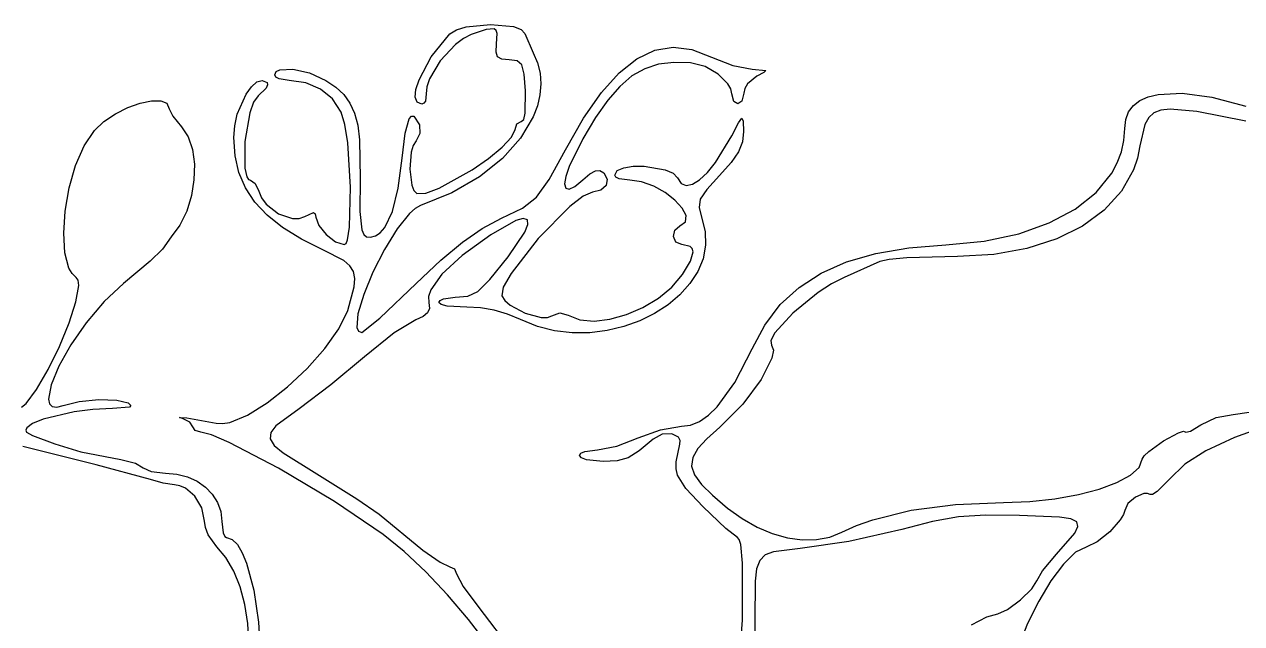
# Model space of a CAD drawing. Extents: x 56 to 1033, y 17 to 979.
# Drawn here: x 395.6 to 518, y 889.3 to 949.5 of the extents above; entities that cross this region are included whole.
import ezdxf

# ---------------------------------------------------------------- set-up
doc = ezdxf.new("R2010")
doc.units = 0

msp = doc.modelspace()

# ---------------------------------------------------------------- linework, layer by layer
at = {"layer": 'Layer 1'}
for p, q in [((440.013856, 949.298264), (442.462892, 949.546963)), ((442.462892, 949.546963), (444.753631, 949.329284)), ((436.506126, 946.262921), (438.37429, 948.589497)), ((438.37429, 948.589497), (439.032403, 949.000995)), ((439.032403, 949.000995), (440.013856, 949.298264)), ((440.52499, 948.528417), (439.737982, 948.127755)), ((442.037064, 949.02853), (440.52499, 948.528417)), ((442.836975, 949.085231), (442.037064, 949.02853)), ((443.029042, 948.925307), (442.836975, 949.085231)), ((443.114076, 948.628138), (443.029042, 948.925307)), ((443.05772, 947.586874), (443.114076, 948.628138)), ((444.753631, 949.329284), (445.53721, 949.043581)), ((445.53721, 949.043581), (445.9183, 948.638917)), ((445.9183, 948.638917), (446.74032, 946.697517)), ((438.927895, 947.514266), (437.411736, 945.877511)), ((439.737982, 948.127755), (438.927895, 947.514266)), ((443.013739, 946.758124), (443.05772, 947.586874)), ((457.163616, 946.091995), (458.9628, 946.946665)), ((458.9628, 946.946665), (460.800683, 947.249899)), ((460.800683, 947.249899), (462.695209, 947.013092)), ((462.695209, 947.013092), (464.66432, 946.247637)), ((435.27559, 943.973953), (436.506126, 946.262921)), ((437.411736, 945.877511), (436.323004, 944.075563)), ((443.168405, 946.267994), (443.013739, 946.758124)), ((443.588548, 946.032306), (443.168405, 946.267994)), ((444.341, 945.966884), (443.588548, 946.032306)), ((445.149219, 945.877482), (444.341, 945.966884)), ((445.614444, 945.479187), (445.149219, 945.877482)), ((446.74032, 946.697517), (447.179605, 945.679215)), ((455.385189, 944.674495), (457.163616, 946.091995)), ((460.872696, 945.712533), (459.35186, 945.526717)), ((462.56703, 945.666978), (460.872696, 945.712533)), ((464.66432, 946.247637), (466.822177, 945.403837)), ((420.77781, 944.480357), (420.916361, 944.791533)), ((420.916361, 944.791533), (421.298609, 944.982563)), ((421.298609, 944.982563), (422.593764, 945.026287)), ((422.593764, 945.026287), (424.262409, 944.655734)), ((424.262409, 944.655734), (425.90368, 943.915107)), ((445.855634, 944.54811), (445.614444, 945.479187)), ((445.99175, 942.860364), (445.855634, 944.54811)), ((447.179605, 945.679215), (447.435565, 944.627429)), ((447.435565, 944.627429), (447.514706, 943.550986)), ((453.609576, 942.682774), (455.385189, 944.674495)), ((457.966284, 945.082647), (456.677731, 944.353444)), ((459.35186, 945.526717), (457.966284, 945.082647)), ((464.015874, 945.294726), (462.56703, 945.666978)), ((465.344315, 944.537397), (464.015874, 945.294726)), ((466.319251, 943.569586), (465.344315, 944.537397)), ((466.822177, 945.403837), (468.76516, 945.029587)), ((468.76516, 945.029587), (470.116787, 944.905378)), ((469.934035, 944.709628), (469.22968, 944.350498)), ((470.116787, 944.905378), (469.934035, 944.709628)), ((417.888534, 942.53657), (418.427762, 943.277044)), ((418.427762, 943.277044), (418.984827, 943.755831)), ((418.984827, 943.755831), (419.522514, 943.911788)), ((419.522514, 943.911788), (420.00361, 943.683771)), ((420.060469, 943.453826), (419.913261, 943.129797)), ((420.00361, 943.683771), (420.060469, 943.453826)), ((420.891831, 944.251627), (420.77781, 944.480357)), ((421.202281, 944.064312), (420.891831, 944.251627)), ((422.2228, 943.891261), (421.202281, 944.064312)), ((423.897943, 943.671528), (422.2228, 943.891261)), ((425.37536, 943.040781), (423.897943, 943.671528)), ((425.90368, 943.915107), (426.907215, 943.227626)), ((434.963058, 943.001862), (435.27559, 943.973953)), ((436.323004, 944.075563), (436.047201, 943.255584)), ((447.514706, 943.550986), (447.423533, 942.458712)), ((455.447966, 943.312225), (454.238752, 941.93211)), ((456.677731, 944.353444), (455.447966, 943.312225)), ((466.60131, 943.06131), (466.319251, 943.569586)), ((468.293602, 943.579395), (468.008844, 943.09606)), ((469.22968, 944.350498), (468.293602, 943.579395)), ((417.012439, 940.515137), (417.888534, 942.53657)), ((419.12233, 942.371701), (418.654187, 941.737915)), ((419.913261, 943.129797), (419.12233, 942.371701)), ((426.584689, 942.041702), (425.37536, 943.040781)), ((426.907215, 943.227626), (427.71189, 942.483656)), ((427.71189, 942.483656), (428.335264, 941.632652)), ((434.886284, 942.22912), (434.963058, 943.001862)), ((435.070718, 941.719043), (434.886284, 942.22912)), ((436.00819, 942.565837), (435.937135, 941.837772)), ((436.047201, 943.255584), (436.00819, 942.565837)), ((445.953155, 940.607432), (445.99175, 942.860364)), ((447.423533, 942.458712), (447.168553, 941.359435)), ((451.818834, 940.105435), (453.609576, 942.682774)), ((466.70758, 942.565888), (466.60131, 943.06131)), ((466.905049, 941.796076), (466.70758, 942.565888)), ((467.90426, 942.623108), (467.720775, 941.835088)), ((468.008844, 943.09606), (467.90426, 942.623108)), ((507.730169, 941.883498), (508.55828, 942.260378)), ((508.55828, 942.260378), (509.547148, 942.508287)), ((509.547148, 942.508287), (511.973201, 942.619009)), ((511.973201, 942.619009), (514.940416, 942.219302)), ((514.940416, 942.219302), (518.380878, 941.312805)), ((404.753149, 940.551294), (405.998282, 941.173794)), ((405.998282, 941.173794), (407.238404, 941.618907)), ((407.238404, 941.618907), (408.374793, 941.858202)), ((408.374793, 941.858202), (409.308726, 941.863248)), ((409.308726, 941.863248), (409.941483, 941.605614)), ((409.941483, 941.605614), (410.17434, 941.056869)), ((410.17434, 941.056869), (410.538172, 940.328735)), ((418.654187, 941.737915), (418.262208, 940.649461)), ((427.45557, 940.716971), (426.584689, 942.041702)), ((428.335264, 941.632652), (428.794896, 940.624073)), ((435.54181, 941.534947), (435.070718, 941.719043)), ((435.772334, 941.616291), (435.54181, 941.534947)), ((435.937135, 941.837772), (435.772334, 941.616291)), ((447.168553, 941.359435), (446.756271, 940.261983)), ((454.238752, 941.93211), (453.011852, 940.186218)), ((467.315242, 941.555943), (466.905049, 941.796076)), ((467.720775, 941.835088), (467.315242, 941.555943)), ((506.590179, 940.741004), (507.071306, 941.377191)), ((507.071306, 941.377191), (507.730169, 941.883498)), ((509.830612, 940.919234), (509.127426, 940.65076)), ((510.758481, 941.013801), (509.830612, 940.919234)), ((513.45421, 940.781038), (510.758481, 941.013801)), ((402.64274, 938.887859), (403.601728, 939.779839)), ((403.601728, 939.779839), (404.753149, 940.551294)), ((410.538172, 940.328735), (411.41295, 939.249369)), ((416.749999, 939.356465), (417.012439, 940.515137)), ((418.262208, 940.649461), (417.766954, 937.773283)), ((427.823416, 939.465815), (427.45557, 940.716971)), ((428.794896, 940.624073), (429.108347, 939.407375)), ((433.868322, 938.610594), (434.272897, 940.035795)), ((434.272897, 940.035795), (434.507069, 940.324046)), ((434.507069, 940.324046), (434.759152, 940.322971)), ((434.759152, 940.322971), (435.30702, 939.433557)), ((445.112165, 939.536737), (445.54994, 939.767694)), ((446.756271, 940.261983), (445.485829, 938.107857)), ((445.54994, 939.767694), (445.793562, 939.98595)), ((445.793562, 939.98595), (445.953155, 940.607432)), ((449.99502, 936.931087), (451.818834, 940.105435)), ((453.011852, 940.186218), (451.72903, 938.047668)), ((466.6984, 938.328543), (467.368715, 939.641868)), ((467.368715, 939.641868), (467.715311, 940.124754)), ((467.715311, 940.124754), (467.849029, 939.817801)), ((467.849029, 939.817801), (467.88071, 938.761609)), ((506.19509, 939.077166), (506.295277, 939.97448)), ((506.295277, 939.97448), (506.590179, 940.741004)), ((508.60744, 940.183422), (508.229169, 939.492263)), ((509.127426, 940.65076), (508.60744, 940.183422)), ((518.385967, 939.813552), (513.45421, 940.781038)), ((401.608024, 937.338022), (402.64274, 938.887859)), ((411.41295, 939.249369), (412.080094, 938.239235)), ((416.65425, 938.180681), (416.749999, 939.356465)), ((428.107284, 937.638282), (427.823416, 939.465815)), ((429.108347, 939.407375), (429.293174, 937.932015)), ((433.56549, 936.085937), (433.868322, 938.610594)), ((435.361164, 938.585519), (434.99398, 937.843047)), ((435.30702, 939.433557), (435.361164, 938.585519)), ((444.574991, 938.199068), (444.93008, 938.981447)), ((444.93008, 938.981447), (445.112165, 939.536737)), ((467.88071, 938.761609), (467.770947, 937.737509)), ((506.110901, 937.879061), (506.19509, 939.077166)), ((508.229169, 939.492263), (507.73183, 937.338658)), ((400.761077, 935.353216), (401.608024, 937.338022)), ((412.080094, 938.239235), (412.504425, 936.960769)), ((416.77985, 936.340109), (416.65425, 938.180681)), ((417.766954, 937.773283), (417.757, 935.072634)), ((428.402361, 933.170359), (428.107284, 937.638282)), ((429.293174, 937.932015), (429.3472, 934.003137)), ((434.699305, 937.368485), (434.493407, 936.677762)), ((434.99398, 937.843047), (434.699305, 937.368485)), ((442.250921, 936.052984), (443.624534, 937.185449)), ((443.624534, 937.185449), (444.574991, 938.199068)), ((445.485829, 938.107857), (443.664254, 936.066951)), ((451.72903, 938.047668), (450.365438, 935.268284)), ((465.079844, 935.646126), (466.6984, 938.328543)), ((467.770947, 937.737509), (467.37482, 936.73355)), ((505.862069, 936.72629), (506.110901, 937.879061)), ((507.73183, 937.338658), (507.470585, 936.106834)), ((412.504425, 936.960769), (412.693496, 935.494533)), ((417.16535, 934.653693), (416.77985, 936.340109)), ((433.186728, 933.067019), (433.56549, 936.085937)), ((434.493407, 936.677762), (434.3437, 934.972668)), ((440.626365, 934.914068), (442.250921, 936.052984)), ((443.664254, 936.066951), (441.343595, 934.209882)), ((448.348167, 933.931524), (449.99502, 936.931087)), ((467.37482, 936.73355), (466.632342, 935.639091)), ((505.454196, 935.622496), (505.862069, 936.72629)), ((507.470585, 936.106834), (507.067906, 934.932302)), ((400.123402, 933.108421), (400.761077, 935.353216)), ((412.693496, 935.494533), (412.654855, 933.921093)), ((417.757, 935.072634), (417.971647, 934.203592)), ((434.3437, 934.972668), (434.536383, 933.377441)), ((437.313279, 933.066454), (440.626365, 934.914068)), ((450.365438, 935.268284), (450.024446, 934.24822)), ((452.441358, 934.500981), (453.007355, 934.814929)), ((453.007355, 934.814929), (453.461917, 934.852924)), ((453.461917, 934.852924), (453.84094, 934.627347)), ((454.94439, 934.397261), (455.192687, 934.839777)), ((455.192687, 934.839777), (455.851901, 935.13293)), ((455.851901, 935.13293), (456.793516, 935.282835)), ((456.793516, 935.282835), (457.889015, 935.295609)), ((457.889015, 935.295609), (460.027604, 934.934222)), ((460.027604, 934.934222), (460.813662, 934.572292)), ((464.261664, 934.655007), (465.079844, 935.646126)), ((466.632342, 935.639091), (465.48353, 934.343489)), ((504.892884, 934.571325), (505.454196, 935.622496)), ((507.067906, 934.932302), (505.858423, 932.767351)), ((412.654855, 933.921093), (412.396054, 932.321012)), ((417.823799, 933.105036), (417.16535, 934.653693)), ((417.971647, 934.203592), (418.140462, 933.962096)), ((418.140462, 933.962096), (418.35278, 933.876981)), ((418.35278, 933.876981), (418.806204, 933.548518)), ((418.806204, 933.548518), (419.16557, 932.758811)), ((429.3472, 934.003137), (429.32154, 930.715803)), ((441.343595, 934.209882), (438.575901, 932.607265)), ((447.096881, 932.178917), (448.348167, 933.931524)), ((450.024446, 934.24822), (449.910672, 933.509726)), ((449.910672, 933.509726), (450.024131, 933.079163)), ((450.932797, 933.247286), (451.72803, 933.898698)), ((451.72803, 933.898698), (452.441358, 934.500981)), ((453.84094, 934.627347), (454.19192, 933.981449)), ((454.19192, 933.981449), (454.068566, 933.35629)), ((455.062905, 934.195209), (454.94439, 934.397261)), ((455.385591, 934.02975), (455.062905, 934.195209)), ((456.44633, 933.876897), (455.385591, 934.02975)), ((457.649799, 933.710836), (456.44633, 933.876897)), ((458.868255, 933.266578), (457.649799, 933.710836)), ((460.813662, 934.572292), (461.23954, 934.097693)), ((461.23954, 934.097693), (461.604977, 933.547935)), ((461.604977, 933.547935), (462.118853, 933.351222)), ((462.118853, 933.351222), (462.752223, 933.48512)), ((462.752223, 933.48512), (463.476141, 933.927193)), ((463.476141, 933.927193), (464.261664, 934.655007)), ((465.48353, 934.343489), (464.194853, 932.932362)), ((503.332352, 932.641427), (504.892884, 934.571325)), ((399.7165, 930.778619), (400.123402, 933.108421)), ((412.396054, 932.321012), (411.924642, 930.774855)), ((418.768246, 931.677738), (417.823799, 933.105036)), ((419.16557, 932.758811), (419.446568, 932.08891)), ((428.299355, 929.145741), (428.402361, 933.170359)), ((432.599201, 930.71836), (433.186728, 933.067019)), ((434.536383, 933.377441), (434.758472, 932.824052)), ((434.758472, 932.824052), (435.06298, 932.541757)), ((435.06298, 932.541757), (435.969174, 932.582544)), ((438.575901, 932.607265), (435.41322, 931.329717)), ((435.969174, 932.582544), (437.313279, 933.066454)), ((450.024131, 933.079163), (450.364835, 932.982896)), ((450.364835, 932.982896), (450.932797, 933.247286)), ((451.759814, 932.287238), (450.425884, 931.247038)), ((452.70101, 932.683637), (451.759814, 932.287238)), ((453.546416, 932.880732), (452.70101, 932.683637)), ((454.068566, 933.35629), (453.546416, 932.880732)), ((460.012569, 932.625007), (458.868255, 933.266578)), ((460.993609, 931.86701), (460.012569, 932.625007)), ((464.194853, 932.932362), (463.54592, 931.95561)), ((501.22529, 930.965755), (503.332352, 932.641427)), ((505.858423, 932.767351), (504.143735, 930.868293)), ((420.011742, 930.355402), (418.768246, 931.677738)), ((419.446568, 932.08891), (419.900061, 931.472562)), ((419.900061, 931.472562), (421.148646, 930.496435)), ((434.886607, 931.043974), (434.309085, 930.533062)), ((435.41322, 931.329717), (434.886607, 931.043974)), ((443.56833, 930.042987), (445.687993, 931.08037)), ((445.687993, 931.08037), (447.096881, 932.178917)), ((450.425884, 931.247038), (447.251636, 928.003928)), ((461.722245, 931.073473), (460.993609, 931.86701)), ((462.109348, 930.325281), (461.722245, 931.073473)), ((463.54592, 931.95561), (463.413662, 931.12916)), ((463.413662, 931.12916), (463.67501, 930.168939)), ((399.561874, 928.538791), (399.7165, 930.778619)), ((411.924642, 930.774855), (411.248171, 929.363186)), ((421.567335, 929.12163), (420.011742, 930.355402)), ((421.148646, 930.496435), (422.559556, 930.022258)), ((422.559556, 930.022258), (423.215954, 930.033348)), ((423.215954, 930.033348), (423.78102, 930.241861)), ((423.78102, 930.241861), (424.676417, 930.640933)), ((424.676417, 930.640933), (424.852037, 930.506317)), ((424.852037, 930.506317), (424.90139, 930.144121)), ((424.90139, 930.144121), (425.208424, 929.313326)), ((429.32154, 930.715803), (429.513579, 928.875181)), ((431.825024, 929.104317), (432.599201, 930.71836)), ((434.309085, 930.533062), (433.063172, 928.970181)), ((441.616127, 929.013171), (443.56833, 930.042987)), ((445.001603, 929.811377), (442.47836, 928.386244)), ((445.754384, 930.013099), (445.001603, 929.811377)), ((446.16115, 929.882857), (445.754384, 930.013099)), ((446.216813, 929.427098), (446.16115, 929.882857)), ((462.065786, 929.703321), (462.109348, 930.325281)), ((463.67501, 930.168939), (464.040596, 928.731854)), ((498.616516, 929.573466), (501.22529, 930.965755)), ((504.143735, 930.868293), (501.964196, 929.259611)), ((411.248171, 929.363186), (410.37419, 928.166569)), ((423.448074, 927.960022), (421.567335, 929.12163)), ((425.208424, 929.313326), (425.958099, 928.41361)), ((428.085619, 927.872342), (428.299355, 929.145741)), ((429.513579, 928.875181), (429.71745, 928.400135)), ((430.88631, 928.289247), (431.374852, 928.592888)), ((431.374852, 928.592888), (431.825024, 929.104317)), ((433.063172, 928.970181), (431.799198, 926.909979)), ((439.628401, 927.646748), (441.616127, 929.013171)), ((444.22629, 926.171214), (445.916284, 928.652273)), ((445.916284, 928.652273), (446.216813, 929.427098)), ((460.854431, 928.221533), (460.981061, 928.856579)), ((460.981061, 928.856579), (461.50243, 929.288477)), ((461.50243, 929.288477), (462.065786, 929.703321)), ((464.040596, 928.731854), (464.078248, 927.328254)), ((495.550846, 928.493717), (498.616516, 929.573466)), ((501.964196, 929.259611), (499.360162, 927.965791)), ((399.681026, 926.563917), (399.561874, 928.538791)), ((410.37419, 928.166569), (409.49058, 926.943559)), ((425.66701, 926.854181), (423.448074, 927.960022)), ((425.958099, 928.41361), (426.893277, 927.692362)), ((426.893277, 927.692362), (427.75682, 927.396971)), ((427.75682, 927.396971), (427.935926, 927.520586)), ((427.935926, 927.520586), (428.085619, 927.872342)), ((429.71745, 928.400135), (430.007205, 928.170064)), ((430.007205, 928.170064), (430.39333, 928.146068)), ((430.39333, 928.146068), (430.88631, 928.289247)), ((437.46544, 925.836807), (439.628401, 927.646748)), ((442.47836, 928.386244), (439.609521, 926.304024)), ((447.251636, 928.003928), (444.521893, 924.491698)), ((461.097223, 927.647089), (460.854431, 928.221533)), ((461.68412, 927.396997), (461.097223, 927.647089)), ((462.517844, 927.221292), (461.68412, 927.396997)), ((484.503947, 927.088517), (488.22809, 927.388466)), ((488.22809, 927.388466), (492.073099, 927.755664)), ((492.073099, 927.755664), (495.550846, 928.493717)), ((499.360162, 927.965791), (496.371986, 927.011318)), ((400.095457, 925.02898), (399.681026, 926.563917)), ((409.49058, 926.943559), (408.25563, 925.729578)), ((427.703726, 925.78773), (425.66701, 926.854181)), ((431.799198, 926.909979), (430.64088, 924.62136)), ((439.609521, 926.304024), (437.582664, 924.439915)), ((442.40022, 923.90665), (444.22629, 926.171214)), ((462.731436, 926.997372), (462.517844, 927.221292)), ((462.560159, 925.747027), (462.809629, 926.678927)), ((462.809629, 926.678927), (462.731436, 926.997372)), ((464.078248, 927.328254), (463.815304, 925.973624)), ((478.247471, 925.671933), (481.1829, 926.519466)), ((481.1829, 926.519466), (484.503947, 927.088517)), ((489.40463, 926.218358), (484.309535, 926.06308)), ((493.040024, 926.420679), (489.40463, 926.218358)), ((496.371986, 927.011318), (493.040024, 926.420679)), ((400.420122, 924.481168), (400.095457, 925.02898)), ((408.25563, 925.729578), (405.56721, 923.477049)), ((428.314209, 925.268951), (427.703726, 925.78773)), ((428.679931, 924.692215), (428.314209, 925.268951)), ((434.98753, 923.476437), (437.46544, 925.836807)), ((461.77012, 924.402717), (462.560159, 925.747027)), ((463.815304, 925.973624), (463.279106, 924.683448)), ((475.680188, 924.53654), (478.247471, 925.671933)), ((481.5929, 925.689754), (477.99552, 924.095644)), ((482.52575, 925.895), (481.5929, 925.689754)), ((484.309535, 926.06308), (482.52575, 925.895)), ((400.82667, 924.108959), (400.420122, 924.481168)), ((401.024461, 923.810205), (400.82667, 924.108959)), ((401.074259, 923.279399), (401.024461, 923.810205)), ((428.821257, 924.006827), (428.679931, 924.692215)), ((428.758554, 923.162096), (428.821257, 924.006827)), ((430.64088, 924.62136), (429.711937, 922.37323)), ((437.582664, 924.439915), (436.445664, 922.84625)), ((441.189094, 922.692415), (442.40022, 923.90665)), ((444.521893, 924.491698), (443.743594, 923.115097)), ((460.687921, 923.126634), (461.77012, 924.402717)), ((463.279106, 924.683448), (462.496992, 923.47321)), ((473.463573, 923.103906), (475.680188, 924.53654)), ((477.99552, 924.095644), (476.737532, 923.461429)), ((400.791926, 921.660345), (401.074259, 923.279399)), ((405.56721, 923.477049), (403.626437, 921.666646)), ((428.10252, 920.791831), (428.758554, 923.162096)), ((431.351067, 920.004777), (434.98753, 923.476437)), ((436.445664, 922.84625), (436.225823, 922.167189)), ((440.162983, 922.200833), (441.189094, 922.692415)), ((443.743594, 923.115097), (443.58028, 922.247737)), ((459.328219, 922.006336), (460.687921, 923.126634)), ((462.496992, 923.47321), (461.496302, 922.358394)), ((471.580152, 921.364652), (473.463573, 923.103906)), ((475.400155, 922.598258), (472.844496, 920.518985)), ((476.737532, 923.461429), (475.400155, 922.598258)), ((400.103772, 919.529226), (400.791926, 921.660345)), ((403.626437, 921.666646), (401.833067, 919.550341)), ((429.711937, 922.37323), (429.136086, 920.434493)), ((436.225823, 922.167189), (436.2464, 921.575364)), ((436.2464, 921.575364), (436.312222, 920.988099)), ((437.27201, 921.5644), (437.399835, 921.771218)), ((437.492797, 921.363661), (437.27201, 921.5644)), ((437.399835, 921.771218), (437.747871, 921.941933)), ((438.093954, 921.209455), (437.492797, 921.363661)), ((437.747871, 921.941933), (438.89196, 922.104224)), ((438.89196, 922.104224), (440.162983, 922.200833)), ((443.58028, 922.247737), (443.892139, 921.775217)), ((443.892139, 921.775217), (444.440005, 921.307653)), ((444.440005, 921.307653), (445.954649, 920.503041)), ((457.778682, 921.073026), (459.328219, 922.006336)), ((460.304377, 921.354486), (458.948556, 920.476969)), ((461.496302, 922.358394), (460.304377, 921.354486)), ((470.012449, 919.309399), (471.580152, 921.364652)), ((427.214925, 918.931657), (428.10252, 920.791831)), ((429.136086, 920.434493), (429.037044, 919.074053)), ((435.69382, 920.162573), (434.94423, 919.837104)), ((436.138922, 920.531703), (435.69382, 920.162573)), ((436.312222, 920.988099), (436.138922, 920.531703)), ((440.07014, 921.101499), (438.093954, 921.209455)), ((441.445033, 921.046365), (440.07014, 921.101499)), ((442.821224, 920.818295), (441.445033, 921.046365)), ((444.174965, 920.422712), (442.821224, 920.818295)), ((445.48251, 919.865039), (444.174965, 920.422712)), ((445.954649, 920.503041), (447.545985, 920.065199)), ((447.545985, 920.065199), (448.189718, 920.056098)), ((448.189718, 920.056098), (448.63579, 920.225427)), ((448.63579, 920.225427), (449.417354, 920.542419)), ((449.417354, 920.542419), (450.25192, 920.303357)), ((450.25192, 920.303357), (451.435585, 919.833701)), ((454.460785, 919.892177), (456.126981, 920.357906)), ((456.126981, 920.357906), (457.778682, 921.073026)), ((458.948556, 920.476969), (457.456179, 919.741328)), ((472.844496, 920.518985), (471.043069, 918.525694)), ((399.133897, 917.163472), (400.103772, 919.529226)), ((401.833067, 919.550341), (400.282302, 917.320631)), ((425.812656, 916.943238), (427.214925, 918.931657)), ((429.037044, 919.074053), (429.204989, 918.694728)), ((429.53853, 918.560817), (431.351067, 920.004777)), ((434.94423, 919.837104), (432.767047, 918.513749)), ((447.165266, 919.17399), (445.48251, 919.865039)), ((448.902844, 918.733206), (447.165266, 919.17399)), ((451.435585, 919.833701), (452.867763, 919.707042)), ((452.867763, 919.707042), (454.460785, 919.892177)), ((455.854585, 919.163046), (454.171115, 918.757609)), ((457.456179, 919.741328), (455.854585, 919.163046)), ((468.74299, 916.928766), (470.012449, 919.309399)), ((429.204989, 918.694728), (429.53853, 918.560817)), ((432.767047, 918.513749), (429.79338, 916.120154)), ((450.667905, 918.527205), (448.902844, 918.733206)), ((452.433109, 918.5405), (450.667905, 918.527205)), ((454.171115, 918.757609), (452.433109, 918.5405)), ((471.043069, 918.525694), (470.648482, 917.770001)), ((470.648482, 917.770001), (470.7104, 917.286254)), ((398.006402, 914.840509), (399.133897, 917.163472)), ((400.282302, 917.320631), (399.069345, 915.170014)), ((424.043857, 914.953786), (425.812656, 916.943238)), ((467.011276, 913.534166), (468.74299, 916.928766)), ((470.7104, 917.286254), (470.888679, 916.775999)), ((470.888679, 916.775999), (470.748978, 915.989116)), ((399.069345, 915.170014), (398.289396, 913.290989)), ((429.79338, 916.120154), (426.40413, 913.286275)), ((470.748978, 915.989116), (469.676851, 913.840481)), ((396.845385, 912.837767), (398.006402, 914.840509)), ((422.056674, 913.090516), (424.043857, 914.953786)), ((395.774948, 911.432674), (396.845385, 912.837767)), ((398.289396, 913.290989), (398.037658, 911.876055)), ((419.999253, 911.480642), (422.056674, 913.090516)), ((426.40413, 913.286275), (423.22773, 910.904324)), ((465.245226, 911.097086), (467.011276, 913.534166)), ((469.676851, 913.840481), (467.816454, 911.350369)), ((398.037658, 911.876055), (398.139618, 911.402777)), ((399.49962, 911.208449), (401.126752, 911.61601)), ((401.126752, 911.61601), (403.087352, 911.810325)), ((403.087352, 911.810325), (404.892167, 911.77123)), ((404.892167, 911.77123), (406.05194, 911.478561)), ((406.05194, 911.478561), (406.323677, 911.220828)), ((418.01974, 910.251377), (419.999253, 911.480642)), ((395.312478, 911.040943), (395.774948, 911.432674)), ((400.630436, 910.598575), (397.497602, 909.865299)), ((398.139618, 911.402777), (398.409332, 911.117708)), ((398.409332, 911.117708), (398.858699, 911.044912)), ((398.858699, 911.044912), (399.49962, 911.208449)), ((402.506791, 910.82415), (400.630436, 910.598575)), ((404.4598, 910.911685), (402.506791, 910.82415)), ((406.165612, 911.04639), (404.4598, 910.911685)), ((406.323677, 911.220828), (406.165612, 911.04639)), ((416.26628, 909.529936), (418.01974, 910.251377)), ((423.22773, 910.904324), (420.887951, 909.164912)), ((463.453933, 909.627513), (464.352167, 910.240737)), ((464.352167, 910.240737), (465.245226, 911.097086)), ((467.816454, 911.350369), (465.49022, 909.028804)), ((515.394199, 910.013447), (517.09305, 910.31312)), ((517.09305, 910.31312), (518.708425, 910.554339)), ((396.436083, 909.423596), (395.841133, 908.975848)), ((397.497602, 909.865299), (396.436083, 909.423596)), ((411.49983, 909.900421), (411.204345, 910.029221)), ((411.204345, 910.029221), (411.94161, 909.977011)), ((412.227884, 909.557448), (411.49983, 909.900421)), ((411.94161, 909.977011), (414.88702, 909.443531)), ((412.53071, 909.094648), (412.227884, 909.557448)), ((412.773677, 908.707547), (412.53071, 909.094648)), ((414.88702, 909.443531), (415.520616, 909.399403)), ((415.520616, 909.399403), (416.26628, 909.529936)), ((420.887951, 909.164912), (420.364954, 908.499203)), ((459.530371, 908.789348), (461.64649, 909.135436)), ((461.64649, 909.135436), (462.551662, 909.258663)), ((462.551662, 909.258663), (463.453933, 909.627513)), ((465.49022, 909.028804), (464.204004, 907.880301)), ((512.794742, 908.655831), (513.83691, 909.29296)), ((513.83691, 909.29296), (515.394199, 910.013447)), ((521.12838, 909.419115), (517.231411, 908.003209)), ((395.841133, 908.975848), (395.749084, 908.76002)), ((395.749084, 908.76002), (395.810232, 908.555055)), ((395.810232, 908.555055), (396.44086, 908.194215)), ((396.44086, 908.194215), (398.68726, 907.359148)), ((413.35785, 908.546545), (412.773677, 908.707547)), ((414.433662, 908.270401), (413.35785, 908.546545)), ((416.208794, 907.507878), (414.433662, 908.270401)), ((420.364954, 908.499203), (420.298869, 907.873894)), ((420.298869, 907.873894), (420.708936, 907.217283)), ((455.144336, 907.125189), (457.30137, 907.957266)), ((457.30137, 907.957266), (459.530371, 908.789348)), ((458.79543, 907.853003), (457.390487, 906.656463)), ((459.718404, 908.34495), (458.79543, 907.853003)), ((460.665479, 908.385658), (459.718404, 908.34495)), ((461.351589, 908.030086), (460.665479, 908.385658)), ((461.5077, 907.72087), (461.351589, 908.030086)), ((464.204004, 907.880301), (463.302113, 906.886148)), ((510.112096, 907.657815), (511.61046, 908.47248)), ((511.61046, 908.47248), (512.118751, 908.63686)), ((512.118751, 908.63686), (512.33435, 908.55661)), ((512.33435, 908.55661), (512.794742, 908.655831)), ((517.231411, 908.003209), (514.351355, 906.68015)), ((402.81102, 905.262525), (395.46641, 907.087295)), ((398.68726, 907.359148), (401.29001, 906.573918)), ((401.29001, 906.573918), (405.31986, 905.788358)), ((421.152742, 904.919157), (416.208794, 907.507878)), ((420.708936, 907.217283), (421.614394, 906.457672)), ((451.551848, 906.418753), (451.936573, 906.606057)), ((451.936573, 906.606057), (453.20127, 906.779096)), ((453.20127, 906.779096), (455.144336, 907.125189)), ((457.390487, 906.656463), (456.296843, 905.976172)), ((461.108929, 905.54688), (461.49167, 907.333194)), ((461.49167, 907.333194), (461.5077, 907.72087)), ((463.302113, 906.886148), (462.790167, 905.988346)), ((508.146199, 906.150987), (508.631847, 906.608579)), ((508.631847, 906.608579), (510.112096, 907.657815)), ((514.351355, 906.68015), (512.243462, 905.318181)), ((405.31986, 905.788358), (406.770986, 905.410093)), ((406.770986, 905.410093), (407.56371, 904.946766)), ((421.614394, 906.457672), (424.98844, 904.342644)), ((451.41055, 906.19003), (451.551848, 906.418753)), ((451.59844, 905.961301), (451.41055, 906.19003)), ((452.110021, 905.773993), (451.59844, 905.961301)), ((453.79173, 905.600953), (452.110021, 905.773993)), ((455.201567, 905.671283), (453.79173, 905.600953)), ((456.296843, 905.976172), (455.201567, 905.671283)), ((461.103422, 904.858402), (461.108929, 905.54688)), ((462.790167, 905.988346), (462.673784, 905.128895)), ((507.653751, 905.000099), (507.9623, 905.82074)), ((507.9623, 905.82074), (508.146199, 906.150987)), ((408.28776, 903.776105), (402.81102, 905.262525)), ((407.56371, 904.946766), (408.349354, 904.576699)), ((408.349354, 904.576699), (409.7835, 904.422775)), ((409.7835, 904.422775), (410.936931, 904.325624)), ((410.936931, 904.325624), (412.006326, 904.046292)), ((426.781145, 901.571306), (421.152742, 904.919157)), ((424.98844, 904.342644), (429.022036, 901.848872)), ((461.251986, 904.225469), (461.103422, 904.858402)), ((462.101815, 902.883515), (461.251986, 904.225469)), ((462.673784, 905.128895), (462.958583, 904.249797)), ((462.958583, 904.249797), (463.650183, 903.293052)), ((505.418286, 903.475929), (506.779866, 904.210436)), ((506.779866, 904.210436), (507.653751, 905.000099)), ((512.243462, 905.318181), (510.66298, 903.785545)), ((409.554537, 903.400682), (408.28776, 903.776105)), ((410.70004, 903.24453), (409.554537, 903.400682)), ((411.25107, 903.161079), (410.70004, 903.24453)), ((411.78989, 902.925941), (411.25107, 903.161079)), ((412.755371, 902.09189), (411.78989, 902.925941)), ((412.006326, 904.046292), (412.97042, 903.602966)), ((412.97042, 903.602966), (413.807945, 903.013829)), ((413.807945, 903.013829), (414.497636, 902.297066)), ((463.650183, 903.293052), (464.754202, 902.200661)), ((503.646651, 902.820754), (505.418286, 903.475929)), ((510.66298, 903.785545), (509.451297, 902.569123)), ((413.445432, 900.924952), (412.755371, 902.09189)), ((414.497636, 902.297066), (415.018226, 901.470861)), ((429.022036, 901.848872), (431.27679, 900.290394)), ((463.83939, 901.035574), (462.101815, 902.883515)), ((464.754202, 902.200661), (466.27626, 900.914624)), ((496.647837, 901.572989), (499.183786, 901.845107)), ((499.183786, 901.845107), (501.542604, 902.269087)), ((501.542604, 902.269087), (503.646651, 902.820754)), ((507.270535, 901.993326), (506.518663, 901.362558)), ((508.121939, 902.362934), (507.270535, 901.993326)), ((508.482255, 902.385716), (508.121939, 902.362934)), ((508.7442, 902.266305), (508.482255, 902.385716)), ((509.003194, 902.278585), (508.7442, 902.266305)), ((509.451297, 902.569123), (509.003194, 902.278585)), ((413.70902, 899.6077), (413.445432, 900.924952)), ((415.018226, 901.470861), (415.34845, 900.553399)), ((415.34845, 900.553399), (415.46704, 899.562865)), ((431.68545, 898.255245), (426.781145, 901.571306)), ((466.115416, 898.851365), (463.83939, 901.035574)), ((466.27626, 900.914624), (467.739932, 899.856438)), ((480.890321, 899.744375), (484.747555, 900.685671)), ((484.747555, 900.685671), (489.179086, 901.273795)), ((489.179086, 901.273795), (494.0124, 901.47691)), ((494.0124, 901.47691), (496.647837, 901.572989)), ((506.195, 900.675705), (506.077551, 900.247632)), ((506.518663, 901.362558), (506.195, 900.675705)), ((413.806746, 898.943719), (413.70902, 899.6077)), ((415.46704, 899.562865), (415.602794, 898.417564)), ((431.27679, 900.290394), (435.662914, 896.681098)), ((467.739932, 899.856438), (469.249898, 899.00236)), ((479.230977, 899.151235), (480.890321, 899.744375)), ((486.879041, 899.563132), (483.7842, 898.76738)), ((489.48471, 900.014123), (486.879041, 899.563132)), ((492.203374, 900.191442), (489.48471, 900.014123)), ((495.6372, 900.16618), (492.203374, 900.191442)), ((499.651467, 899.995831), (495.6372, 900.16618)), ((500.782282, 899.818884), (499.651467, 899.995831)), ((501.384322, 899.522222), (500.782282, 899.818884)), ((501.499165, 899.061946), (501.384322, 899.522222)), ((505.757671, 899.717793), (504.705411, 898.537774)), ((506.077551, 900.247632), (505.757671, 899.717793)), ((414.07283, 898.231596), (413.806746, 898.943719)), ((414.94751, 897.0046), (414.07283, 898.231596)), ((415.602794, 898.417564), (415.745437, 898.068245)), ((415.745437, 898.068245), (415.91788, 897.938855)), ((433.782046, 896.542129), (431.68545, 898.255245)), ((467.28502, 897.942884), (466.115416, 898.851365)), ((469.249898, 899.00236), (470.779335, 898.358061)), ((470.779335, 898.358061), (472.301424, 897.929214)), ((476.555381, 897.992109), (477.77986, 898.481794)), ((477.77986, 898.481794), (477.7799, 898.48174)), ((477.7799, 898.48174), (479.230977, 899.151235)), ((483.7842, 898.76738), (478.487046, 897.556829)), ((499.33629, 896.26042), (501.168389, 898.394153)), ((501.168389, 898.394153), (501.499165, 899.061946)), ((504.705411, 898.537774), (503.427808, 897.505568)), ((415.867753, 895.944029), (414.94751, 897.0046)), ((415.91788, 897.938855), (416.485789, 897.753512)), ((416.485789, 897.753512), (417.015141, 897.235611)), ((417.015141, 897.235611), (417.501652, 896.426316)), ((467.46144, 897.760535), (467.28502, 897.942884)), ((467.601461, 897.24361), (467.46144, 897.760535)), ((467.778792, 895.386771), (467.601461, 897.24361)), ((473.5742, 896.83812), (470.893844, 896.517592)), ((472.301424, 897.929214), (473.789342, 897.721492)), ((478.487046, 897.556829), (473.5742, 896.83812)), ((473.789342, 897.721492), (475.216268, 897.740566)), ((475.216268, 897.740566), (476.555381, 897.992109)), ((502.31445, 896.991095), (501.251638, 896.466837)), ((503.427808, 897.505568), (502.31445, 896.991095)), ((416.65178, 894.583309), (415.867753, 895.944029)), ((417.501652, 896.426316), (417.941042, 895.366789)), ((435.948653, 894.496312), (433.782046, 896.542129)), ((435.662914, 896.681098), (437.404877, 895.463423)), ((469.528014, 895.655621), (469.20519, 894.809215)), ((470.073184, 896.196763), (469.528014, 895.655621)), ((470.893844, 896.517592), (470.073184, 896.196763)), ((497.942809, 894.591147), (499.33629, 896.26042)), ((501.251638, 896.466837), (500.048096, 895.280288)), ((417.287091, 892.981943), (416.65178, 894.583309)), ((417.941042, 895.366789), (418.661329, 892.661694)), ((438.124932, 892.191945), (435.948653, 894.496312)), ((437.404877, 895.463423), (438.36357, 894.997464)), ((438.36357, 894.997464), (438.840755, 894.792298)), ((438.840755, 894.792298), (439.03924, 894.299034)), ((467.767995, 889.6463), (467.778792, 895.386771)), ((469.20519, 894.809215), (469.051569, 893.572592)), ((497.36133, 893.59281), (497.942809, 894.591147)), ((500.048096, 895.280288), (498.788531, 893.586239)), ((439.03924, 894.299034), (439.696504, 893.015927)), ((469.051569, 893.572592), (469.03937, 889.58889)), ((496.865063, 892.775661), (497.36133, 893.59281)), ((498.788531, 893.586239), (497.55765, 891.539486)), ((417.761186, 891.199433), (417.287091, 892.981943)), ((418.661329, 892.661694), (419.141747, 889.44963)), ((440.250545, 889.703175), (438.124932, 892.191945)), ((439.696504, 893.015927), (441.27674, 890.911794)), ((495.713885, 891.672232), (496.865063, 892.775661)), ((418.061565, 889.295281), (417.761186, 891.199433)), ((441.27674, 890.911794), (445.005705, 886.050294)), ((493.43788, 890.28504), (494.405567, 890.702151)), ((494.405567, 890.702151), (495.713885, 891.672232)), ((497.55765, 891.539486), (496.440159, 889.294822)), ((419.141747, 889.44963), (419.348044, 886.0599)), ((442.265152, 887.104151), (440.250545, 889.703175)), ((467.356376, 883.613271), (467.767995, 889.6463)), ((469.03937, 889.58889), (468.951255, 884.414492)), ((490.785604, 889.176723), (492.35497, 889.983473)), ((492.35497, 889.983473), (493.43788, 890.28504)), ((418.175727, 887.32899), (418.061565, 889.295281)), ((496.440159, 889.294822), (495.520766, 887.007039))]:
    msp.add_line(p, q, dxfattribs=at)

doc.saveas('drawing.dxf')
